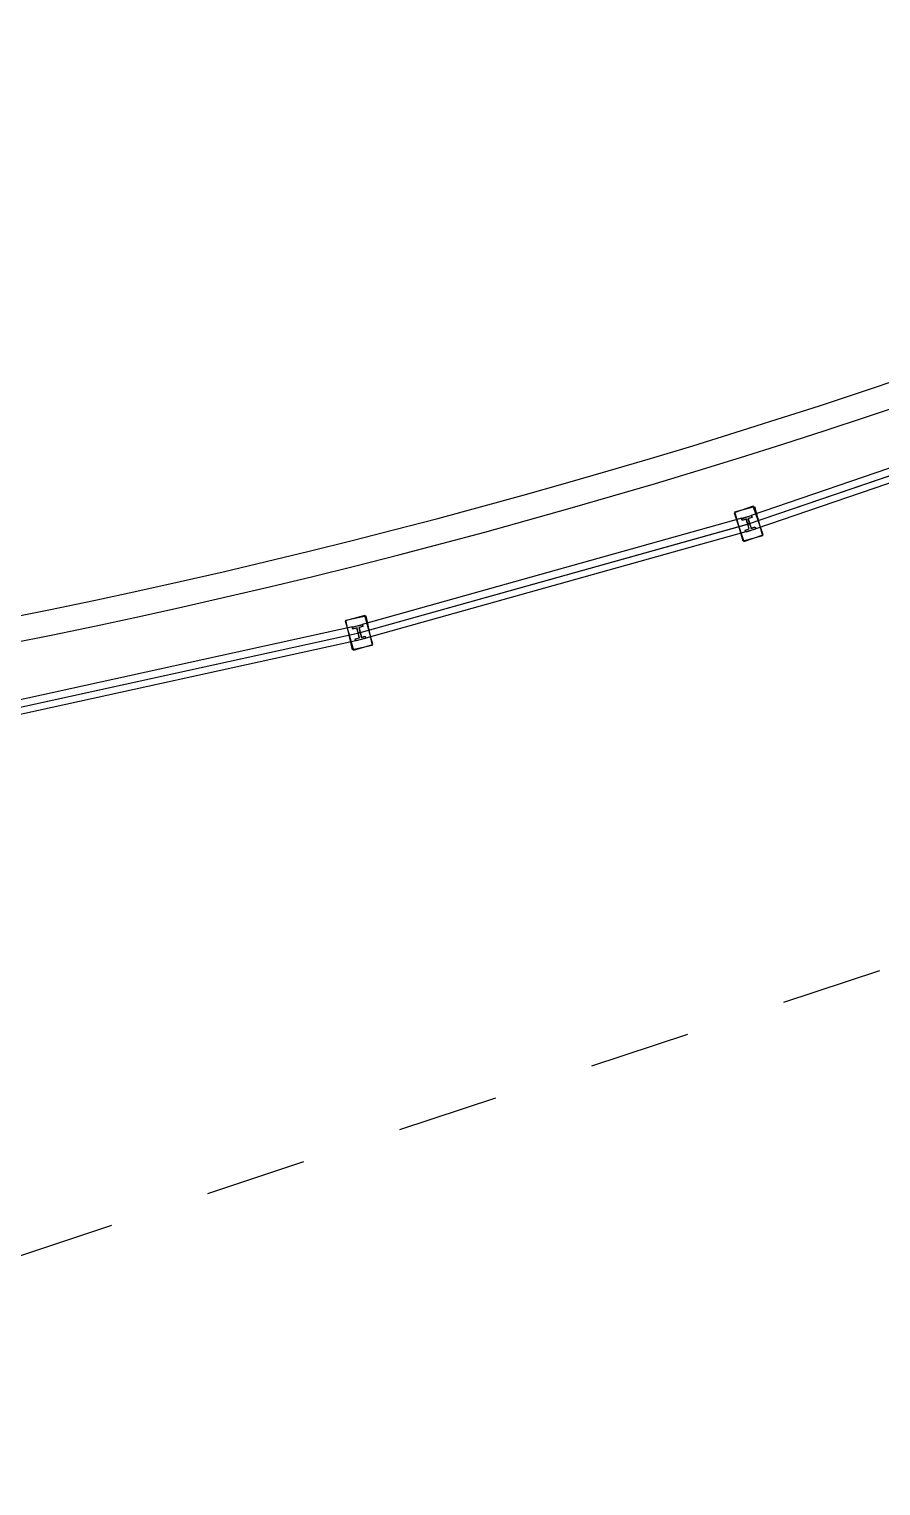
# Model space of a CAD drawing. Extents: x 421500 to 422711, y 436000 to 437000.
# Drawn here: x 421942.81 to 421947.02, y 436543.58 to 436550.78 of the extents above; entities that cross this region are included whole.
import ezdxf

# ---------------------------------------------------------------- set-up
doc = ezdxf.new("R2010")
doc.units = 0
doc.linetypes.add('XREF UTC_716709_AJB_1b$0$BLIP', pattern=[1, 0.5, -0.5])
doc.layers.get('0').update_dxf_attribs({"color": 210})
for name, color, linetype in [('Pr-Kerb', 2, 'Continuous'), ('Pr-KerbEdge', 8, 'Continuous'), ('Pr-PGR', 7, 'Continuous'), ('Pr-PGR-Panels', 4, 'Continuous'), ('XREF UTC_716709_AJB_1b$0$du-SLDUCT-F1', 30, 'XREF UTC_716709_AJB_1b$0$BLIP')]:
    doc.layers.add(name, color=color, linetype=linetype)

# ---------------------------------------------------------------- blocks, each defined once
blk = doc.blocks.new('plan-pgr-2')
for p, q in [((0, 0), (2, 0)), ((1.975, 0.035), (0.025, 0.035)), ((1.975, -0.035), (0.025, -0.035))]:
    blk.add_line(p, q)
for points in [[(0.05, -0.075), (0.05, 0.075), (-0.05, 0.075), (-0.05, -0.075)], [(2.05, 0.075), (2.05, -0.075), (1.95, -0.075), (1.95, 0.075)]]:
    blk.add_lwpolyline(points, close=True)
at = {"flags": 128}
for points in [[(-0.025, 0.035), (0.025, 0.035), (0.025, 0.025), (0.005, 0.025), (0.005, -0.025), (0.025, -0.025), (0.025, -0.035), (-0.025, -0.035), (-0.025, -0.025), (-0.005, -0.025), (-0.005, 0.025), (-0.025, 0.025)], [(1.975, 0.035), (2.025, 0.035), (2.025, 0.025), (2.005, 0.025), (2.005, -0.025), (2.025, -0.025), (2.025, -0.035), (1.975, -0.035), (1.975, -0.025), (1.995, -0.025), (1.995, 0.025), (1.975, 0.025)]]:
    blk.add_lwpolyline(points, close=True, dxfattribs=at)
for centre in [(0, 0), (2, 0)]:
    blk.add_circle(centre, 0.0025)

msp = doc.modelspace()

# ---------------------------------------------------------------- linework, layer by layer
at = {"layer": 'Pr-Kerb', "flags": 128}
msp.add_lwpolyline([(421930.4387, 436547.6188, 0.203894), (421957.0169, 436554.3033), (421960.4517, 436556.9073), (421963.4914, 436558.5485), (421966.4864, 436559.6273)], format="xyb", dxfattribs=at)
at = {"layer": 'Pr-KerbEdge', "flags": 128}
msp.add_lwpolyline([(421978.9064, 436558.6562, 0.160531), (421952.2385, 436534.598, -0.41347), (421951.5916, 436534.4202), (421951.4632, 436534.4931), (421930.2033, 436546.5506, 0.001641), (421930.0882, 436546.6154, -0.837538), (421930.3939, 436547.4993, 0.204085), (421957.0924, 436554.2037), (421960.5196, 436556.8019), (421963.5425, 436558.434), (421966.5204, 436559.5067)], format="xyb", dxfattribs=at)
at = {"layer": 'Pr-PGR', "flags": 128}
msp.add_lwpolyline([(421932.749, 436545.8591), (421934.5296, 436546.7699), (421936.5295, 436546.7505), (421938.5268, 436546.8439), (421940.5159, 436547.0498), (421942.4902, 436547.3676), (421944.4435, 436547.7962), (421946.3695, 436548.3342), (421948.2623, 436548.98), (421950.1155, 436549.7315), (421951.9231, 436550.5862), (421953.6799, 436551.5415), (421955.38, 436552.5944), (421957.018, 436553.7415), (421958.6128, 436554.9485), (421960.2065, 436556.1567), (421961.9197, 436557.1888), (421963.6798, 436558.1384), (421965.5626, 436558.8132), (421967.485, 436559.365), (421969.4466, 436559.7549), (421971.433, 436559.9877)], dxfattribs=at)
at = {"layer": 'XREF UTC_716709_AJB_1b$0$du-SLDUCT-F1', "flags": 128}
msp.add_lwpolyline([(421939.8998, 436543.7671), (421963.7955, 436551.6927)], dxfattribs=at)

# ---------------------------------------------------------------- block references
at = {"layer": 'Pr-PGR-Panels'}
for p, rotation in [((421946.3695, 436548.3342), 18.84004092416142), ((421944.4435, 436547.7962), 15.60777122964825), ((421942.4902, 436547.3676), 12.37507285366598)]:
    msp.add_blockref('plan-pgr-2', p, dxfattribs=dict(at, rotation=rotation))

doc.saveas('drawing.dxf')
